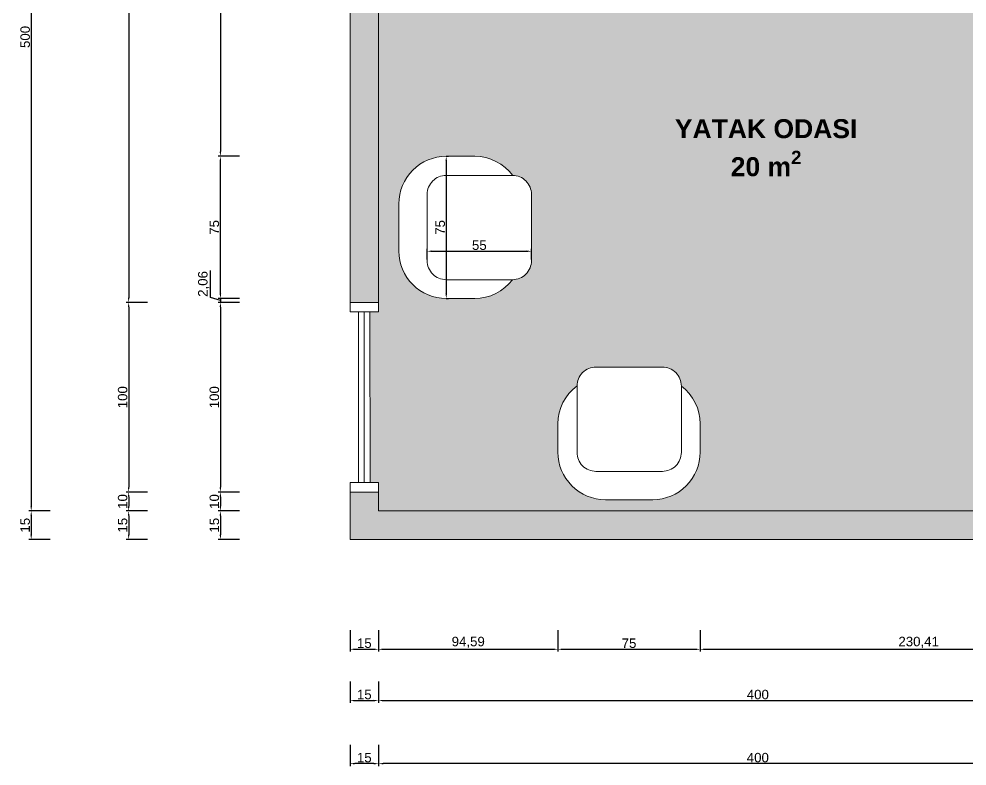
# Model space of a CAD drawing. Header units: centimetres. Extents: x -1214 to 5930, y 2765 to 5950.
# Drawn here: x 4401.6 to 4901.5, y 3075.6 to 3469.6 of the extents above; entities that cross this region are included whole.
import ezdxf

# ---------------------------------------------------------------- set-up
doc = ezdxf.new("R2010")
doc.units = ezdxf.units.CM
for name, color, linetype, lineweight in [('duvar', 251, 'Continuous', 20), ('kapı', 1, 'Continuous', 15), ('pencere', 3, 'Continuous', 20), ('tefriş', 4, 'Continuous', 9), ('ölçü', 64, 'Continuous', 20)]:
    doc.layers.add(name, color=color, linetype=linetype, lineweight=lineweight)
doc.layers.add('text', color=251, linetype='Continuous')
doc.layers.add('zemin', color=8, linetype='Continuous')
doc.styles.get("Standard").update_dxf_attribs({"font": 'arial.ttf'})
doc.dimstyles.new('yeni ölçü', dxfattribs={"dimtxt": 5, "dimasz": 2.5, "dimexe": 1.25, "dimexo": 0.625, "dimtad": 1, "dimtxsty": 'Standard', "dimcen": 2.45, "dimclrt": 256, "dimadec": 0, "dimazin": 0, "dimtfac": 1, "dimtmove": 0, "dimatfit": 3, "dimfxl": 10, "dimfxlon": 1, "dimarcsym": 0})

# ---------------------------------------------------------------- blocks, each defined once
blk = doc.blocks.new('BER_001_Y')
at = {"layer": 'tefriş'}
blk.add_lwpolyline([(-40.4, -55.53, -0.235042), (-50.33, -35.59), (-50.33, -20.59, -0.414214), (-25.33, 4.41), (-0.33, 4.41, -0.414214), (24.67, -20.59), (24.67, -35.59, -0.237092), (14.6, -55.65, -0.237092)], format="xyb", dxfattribs=at)
blk.add_lwpolyline([(-30.4, -10.53), (4.6, -10.53, -0.414214), (14.6, -20.53), (14.6, -55.53, -0.414214), (4.6, -65.53), (-30.4, -65.53, -0.414214), (-40.4, -55.53), (-40.4, -20.53, -0.414214)], format="xyb", close=True, dxfattribs=at)
blk = doc.blocks.new('*D158')
at = {"layer": 'Defpoints', "color": 0, "transparency": 16777216}
for p in [(4591.21, 3210.13), (4991.21, 3210.13), (4591.21, 3076.87)]:
    blk.add_point(p, dxfattribs=at)
at = {"layer": 'ölçü', "color": 0, "lineweight": -2, "transparency": 16777216}
for p, q in [((4591.21, 3086.87), (4591.21, 3075.62)), ((4991.21, 3086.87), (4991.21, 3075.62)), ((4988.71, 3076.87), (4593.71, 3076.87))]:
    blk.add_line(p, q, dxfattribs=at)
at = {"layer": 'ölçü', "color": 0, "transparency": 16777216}
for points in [[(4593.71, 3077.28), (4593.71, 3076.45), (4591.21, 3076.87)], [(4988.71, 3077.28), (4988.71, 3076.45), (4991.21, 3076.87)]]:
    blk.add_solid(points, dxfattribs=at)
at = {"layer": 'ölçü', "transparency": 16777216, "insert": (4791.21, 3080.04), "char_height": 5, "attachment_point": 5}
blk.add_mtext('400', dxfattribs=at)
blk = doc.blocks.new('*D159')
at = {"layer": 'Defpoints', "color": 0, "transparency": 16777216}
for p in [(4591.21, 3210.13), (4576.21, 3195.13), (4576.21, 3076.87)]:
    blk.add_point(p, dxfattribs=at)
at = {"layer": 'ölçü', "color": 0, "lineweight": -2, "transparency": 16777216}
for p, q in [((4576.21, 3086.87), (4576.21, 3075.62)), ((4591.21, 3086.87), (4591.21, 3075.62)), ((4588.71, 3076.87), (4578.71, 3076.87))]:
    blk.add_line(p, q, dxfattribs=at)
at = {"layer": 'ölçü', "color": 0, "transparency": 16777216}
for points in [[(4578.71, 3077.28), (4578.71, 3076.45), (4576.21, 3076.87)], [(4588.71, 3077.28), (4588.71, 3076.45), (4591.21, 3076.87)]]:
    blk.add_solid(points, dxfattribs=at)
at = {"layer": 'ölçü', "transparency": 16777216, "insert": (4583.71, 3080.04), "char_height": 5, "attachment_point": 5}
blk.add_mtext('15', dxfattribs=at)
blk = doc.blocks.new('*D161')
at = {"layer": 'Defpoints', "color": 0, "transparency": 16777216}
for p in [(4591.21, 3710.13), (4408.07, 3210.13), (4591.21, 3210.13)]:
    blk.add_point(p, dxfattribs=at)
at = {"layer": 'ölçü', "color": 0, "lineweight": -2, "transparency": 16777216}
for p, q in [((4418.07, 3710.13), (4406.82, 3710.13)), ((4408.07, 3707.63), (4408.07, 3212.63)), ((4418.07, 3210.13), (4406.82, 3210.13))]:
    blk.add_line(p, q, dxfattribs=at)
at = {"layer": 'ölçü', "color": 0, "transparency": 16777216}
for points in [[(4407.65, 3707.63), (4408.49, 3707.63), (4408.07, 3710.13)], [(4407.65, 3212.63), (4408.49, 3212.63), (4408.07, 3210.13)]]:
    blk.add_solid(points, dxfattribs=at)
at = {"layer": 'ölçü', "transparency": 16777216, "insert": (4404.89, 3460.13), "char_height": 5, "attachment_point": 5, "rotation": 90}
blk.add_mtext('500', dxfattribs=at)
blk = doc.blocks.new('*D162')
at = {"layer": 'Defpoints', "color": 0, "transparency": 16777216}
for p in [(4591.21, 3210.13), (4408.07, 3195.13), (4576.21, 3195.13)]:
    blk.add_point(p, dxfattribs=at)
at = {"layer": 'ölçü', "color": 0, "lineweight": -2, "transparency": 16777216}
for p, q in [((4418.07, 3210.13), (4406.82, 3210.13)), ((4408.07, 3207.63), (4408.07, 3197.63)), ((4418.07, 3195.13), (4406.82, 3195.13))]:
    blk.add_line(p, q, dxfattribs=at)
at = {"layer": 'ölçü', "color": 0, "transparency": 16777216}
for points in [[(4407.65, 3207.63), (4408.49, 3207.63), (4408.07, 3210.13)], [(4407.65, 3197.63), (4408.49, 3197.63), (4408.07, 3195.13)]]:
    blk.add_solid(points, dxfattribs=at)
at = {"layer": 'ölçü', "transparency": 16777216, "insert": (4404.89, 3202.63), "char_height": 5, "attachment_point": 5, "rotation": 90}
blk.add_mtext('15', dxfattribs=at)
blk = doc.blocks.new('*D164')
at = {"layer": 'Defpoints', "color": 0, "transparency": 16777216}
for p in [(4591.21, 3710.13), (4459.46, 3320.13), (4576.21, 3320.13)]:
    blk.add_point(p, dxfattribs=at)
at = {"layer": 'ölçü', "color": 0, "lineweight": -2, "transparency": 16777216}
for p, q in [((4469.46, 3710.13), (4458.21, 3710.13)), ((4459.46, 3707.63), (4459.46, 3322.63)), ((4469.46, 3320.13), (4458.21, 3320.13))]:
    blk.add_line(p, q, dxfattribs=at)
at = {"layer": 'ölçü', "color": 0, "transparency": 16777216}
for points in [[(4459.05, 3707.63), (4459.88, 3707.63), (4459.46, 3710.13)], [(4459.05, 3322.63), (4459.88, 3322.63), (4459.46, 3320.13)]]:
    blk.add_solid(points, dxfattribs=at)
at = {"layer": 'ölçü', "transparency": 16777216, "insert": (4456.29, 3515.13), "char_height": 5, "attachment_point": 5, "rotation": 90}
blk.add_mtext('390', dxfattribs=at)
blk = doc.blocks.new('*D165')
at = {"layer": 'Defpoints', "color": 0, "transparency": 16777216}
for p in [(4576.21, 3320.13), (4459.46, 3220.13), (4576.21, 3220.13)]:
    blk.add_point(p, dxfattribs=at)
at = {"layer": 'ölçü', "color": 0, "lineweight": -2, "transparency": 16777216}
for p, q in [((4469.46, 3320.13), (4458.21, 3320.13)), ((4459.46, 3317.63), (4459.46, 3222.63)), ((4469.46, 3220.13), (4458.21, 3220.13))]:
    blk.add_line(p, q, dxfattribs=at)
at = {"layer": 'ölçü', "color": 0, "transparency": 16777216}
for points in [[(4459.05, 3317.63), (4459.88, 3317.63), (4459.46, 3320.13)], [(4459.05, 3222.63), (4459.88, 3222.63), (4459.46, 3220.13)]]:
    blk.add_solid(points, dxfattribs=at)
at = {"layer": 'ölçü', "transparency": 16777216, "insert": (4456.29, 3270.13), "char_height": 5, "attachment_point": 5, "rotation": 90}
blk.add_mtext('100', dxfattribs=at)
blk = doc.blocks.new('*D153')
at = {"layer": 'Defpoints', "color": 0, "transparency": 16777216}
for p in [(4576.21, 3220.13), (4459.46, 3210.13), (4591.21, 3210.13)]:
    blk.add_point(p, dxfattribs=at)
at = {"layer": 'ölçü', "color": 0, "lineweight": -2, "transparency": 16777216}
for p, q in [((4469.46, 3220.13), (4458.21, 3220.13)), ((4459.46, 3217.63), (4459.46, 3212.63)), ((4469.46, 3210.13), (4458.21, 3210.13))]:
    blk.add_line(p, q, dxfattribs=at)
at = {"layer": 'ölçü', "color": 0, "transparency": 16777216}
for points in [[(4459.05, 3217.63), (4459.88, 3217.63), (4459.46, 3220.13)], [(4459.05, 3212.63), (4459.88, 3212.63), (4459.46, 3210.13)]]:
    blk.add_solid(points, dxfattribs=at)
at = {"layer": 'ölçü', "transparency": 16777216, "insert": (4456.29, 3215.13), "char_height": 5, "attachment_point": 5, "rotation": 90}
blk.add_mtext('10', dxfattribs=at)
blk = doc.blocks.new('*D154')
at = {"layer": 'Defpoints', "color": 0, "transparency": 16777216}
for p in [(4591.21, 3210.13), (4459.46, 3195.13), (4576.21, 3195.13)]:
    blk.add_point(p, dxfattribs=at)
at = {"layer": 'ölçü', "color": 0, "lineweight": -2, "transparency": 16777216}
for p, q in [((4469.46, 3210.13), (4458.21, 3210.13)), ((4459.46, 3207.63), (4459.46, 3197.63)), ((4469.46, 3195.13), (4458.21, 3195.13))]:
    blk.add_line(p, q, dxfattribs=at)
at = {"layer": 'ölçü', "color": 0, "transparency": 16777216}
for points in [[(4459.05, 3207.63), (4459.88, 3207.63), (4459.46, 3210.13)], [(4459.05, 3197.63), (4459.88, 3197.63), (4459.46, 3195.13)]]:
    blk.add_solid(points, dxfattribs=at)
at = {"layer": 'ölçü', "transparency": 16777216, "insert": (4456.29, 3202.63), "char_height": 5, "attachment_point": 5, "rotation": 90}
blk.add_mtext('15', dxfattribs=at)
blk = doc.blocks.new('*D155')
at = {"layer": 'Defpoints', "color": 0, "transparency": 16777216}
for p in [(4591.21, 3210.13), (4576.21, 3195.13), (4591.21, 3110.13)]:
    blk.add_point(p, dxfattribs=at)
at = {"layer": 'ölçü', "color": 0, "lineweight": -2, "transparency": 16777216}
for p, q in [((4576.21, 3120.13), (4576.21, 3108.88)), ((4591.21, 3120.13), (4591.21, 3108.88)), ((4578.71, 3110.13), (4588.71, 3110.13))]:
    blk.add_line(p, q, dxfattribs=at)
at = {"layer": 'ölçü', "color": 0, "transparency": 16777216}
for points in [[(4578.71, 3110.54), (4578.71, 3109.71), (4576.21, 3110.13)], [(4588.71, 3110.54), (4588.71, 3109.71), (4591.21, 3110.13)]]:
    blk.add_solid(points, dxfattribs=at)
at = {"layer": 'ölçü', "transparency": 16777216, "insert": (4583.71, 3113.3), "char_height": 5, "attachment_point": 5}
blk.add_mtext('15', dxfattribs=at)
blk = doc.blocks.new('*D156')
at = {"layer": 'Defpoints', "color": 0, "transparency": 16777216}
for p in [(4591.21, 3210.13), (4991.21, 3210.13), (4991.21, 3110.13)]:
    blk.add_point(p, dxfattribs=at)
at = {"layer": 'ölçü', "color": 0, "lineweight": -2, "transparency": 16777216}
for p, q in [((4591.21, 3120.13), (4591.21, 3108.88)), ((4991.21, 3120.13), (4991.21, 3108.88)), ((4593.71, 3110.13), (4988.71, 3110.13))]:
    blk.add_line(p, q, dxfattribs=at)
at = {"layer": 'ölçü', "color": 0, "transparency": 16777216}
for points in [[(4593.71, 3110.54), (4593.71, 3109.71), (4591.21, 3110.13)], [(4988.71, 3110.54), (4988.71, 3109.71), (4991.21, 3110.13)]]:
    blk.add_solid(points, dxfattribs=at)
at = {"layer": 'ölçü', "transparency": 16777216, "insert": (4791.21, 3113.3), "char_height": 5, "attachment_point": 5}
blk.add_mtext('400', dxfattribs=at)
blk = doc.blocks.new('*D182')
at = {"layer": 'Defpoints', "color": 0, "transparency": 16777216}
for p in [(4591.21, 3710.13), (4507.83, 3397.19), (4626.91, 3397.19)]:
    blk.add_point(p, dxfattribs=at)
at = {"layer": 'ölçü', "color": 0, "lineweight": -2, "transparency": 16777216}
for p, q in [((4517.83, 3710.13), (4506.58, 3710.13)), ((4507.83, 3707.63), (4507.83, 3399.69)), ((4517.83, 3397.19), (4506.58, 3397.19))]:
    blk.add_line(p, q, dxfattribs=at)
at = {"layer": 'ölçü', "color": 0, "transparency": 16777216}
for points in [[(4507.41, 3707.63), (4508.25, 3707.63), (4507.83, 3710.13)], [(4507.41, 3399.69), (4508.25, 3399.69), (4507.83, 3397.19)]]:
    blk.add_solid(points, dxfattribs=at)
at = {"layer": 'ölçü', "transparency": 16777216, "insert": (4504.2, 3553.66), "char_height": 5, "attachment_point": 5, "rotation": 90}
blk.add_mtext('312,94', dxfattribs=at)
blk = doc.blocks.new('*D184')
at = {"layer": 'Defpoints', "color": 0, "transparency": 16777216}
for p in [(4507.83, 3320.13), (4576.21, 3320.13), (4626.91, 3322.19)]:
    blk.add_point(p, dxfattribs=at)
at = {"layer": 'ölçü', "color": 0, "lineweight": -2, "transparency": 16777216}
for p, q in [((4502.64, 3322.71), (4502.64, 3337.03)), ((4507.83, 3324.69), (4507.83, 3327.19)), ((4507.83, 3321.16), (4502.64, 3322.71)), ((4517.83, 3322.19), (4506.58, 3322.19)), ((4517.83, 3320.13), (4506.58, 3320.13)), ((4507.83, 3322.19), (4507.83, 3320.13)), ((4507.83, 3322.19), (4507.83, 3320.13)), ((4507.83, 3317.63), (4507.83, 3315.13))]:
    blk.add_line(p, q, dxfattribs=at)
at = {"layer": 'ölçü', "color": 0, "transparency": 16777216}
for points in [[(4507.41, 3324.69), (4508.25, 3324.69), (4507.83, 3322.19)], [(4507.41, 3317.63), (4508.25, 3317.63), (4507.83, 3320.13)]]:
    blk.add_solid(points, dxfattribs=at)
at = {"layer": 'ölçü', "transparency": 16777216, "insert": (4499.01, 3329.87), "char_height": 5, "attachment_point": 5, "rotation": 90}
blk.add_mtext('2,06', dxfattribs=at)
blk = doc.blocks.new('*D185')
at = {"layer": 'Defpoints', "color": 0, "transparency": 16777216}
for p in [(4576.21, 3320.13), (4507.83, 3220.13), (4576.21, 3220.13)]:
    blk.add_point(p, dxfattribs=at)
at = {"layer": 'ölçü', "color": 0, "lineweight": -2, "transparency": 16777216}
for p, q in [((4517.83, 3320.13), (4506.58, 3320.13)), ((4507.83, 3317.63), (4507.83, 3222.63)), ((4517.83, 3220.13), (4506.58, 3220.13))]:
    blk.add_line(p, q, dxfattribs=at)
at = {"layer": 'ölçü', "color": 0, "transparency": 16777216}
for points in [[(4507.41, 3317.63), (4508.25, 3317.63), (4507.83, 3320.13)], [(4507.41, 3222.63), (4508.25, 3222.63), (4507.83, 3220.13)]]:
    blk.add_solid(points, dxfattribs=at)
at = {"layer": 'ölçü', "transparency": 16777216, "insert": (4504.65, 3270.13), "char_height": 5, "attachment_point": 5, "rotation": 90}
blk.add_mtext('100', dxfattribs=at)
blk = doc.blocks.new('*D186')
at = {"layer": 'Defpoints', "color": 0, "transparency": 16777216}
for p in [(4576.21, 3220.13), (4507.83, 3210.13), (4591.21, 3210.13)]:
    blk.add_point(p, dxfattribs=at)
at = {"layer": 'ölçü', "color": 0, "lineweight": -2, "transparency": 16777216}
for p, q in [((4517.83, 3220.13), (4506.58, 3220.13)), ((4507.83, 3217.63), (4507.83, 3212.63)), ((4517.83, 3210.13), (4506.58, 3210.13))]:
    blk.add_line(p, q, dxfattribs=at)
at = {"layer": 'ölçü', "color": 0, "transparency": 16777216}
for points in [[(4507.41, 3217.63), (4508.25, 3217.63), (4507.83, 3220.13)], [(4507.41, 3212.63), (4508.25, 3212.63), (4507.83, 3210.13)]]:
    blk.add_solid(points, dxfattribs=at)
at = {"layer": 'ölçü', "transparency": 16777216, "insert": (4504.65, 3215.13), "char_height": 5, "attachment_point": 5, "rotation": 90}
blk.add_mtext('10', dxfattribs=at)
blk = doc.blocks.new('*D187')
at = {"layer": 'Defpoints', "color": 0, "transparency": 16777216}
for p in [(4591.21, 3210.13), (4507.83, 3195.13), (4576.21, 3195.13)]:
    blk.add_point(p, dxfattribs=at)
at = {"layer": 'ölçü', "color": 0, "lineweight": -2, "transparency": 16777216}
for p, q in [((4517.83, 3210.13), (4506.58, 3210.13)), ((4507.83, 3207.63), (4507.83, 3197.63)), ((4517.83, 3195.13), (4506.58, 3195.13))]:
    blk.add_line(p, q, dxfattribs=at)
at = {"layer": 'ölçü', "color": 0, "transparency": 16777216}
for points in [[(4507.41, 3207.63), (4508.25, 3207.63), (4507.83, 3210.13)], [(4507.41, 3197.63), (4508.25, 3197.63), (4507.83, 3195.13)]]:
    blk.add_solid(points, dxfattribs=at)
at = {"layer": 'ölçü', "transparency": 16777216, "insert": (4504.65, 3202.63), "char_height": 5, "attachment_point": 5, "rotation": 90}
blk.add_mtext('15', dxfattribs=at)
blk = doc.blocks.new('*D226')
at = {"layer": 'Defpoints', "color": 0, "transparency": 16777216}
for p in [(4591.21, 3210.13), (4576.21, 3195.13), (4591.21, 3137.19)]:
    blk.add_point(p, dxfattribs=at)
at = {"layer": 'ölçü', "color": 0, "lineweight": -2, "transparency": 16777216}
for p, q in [((4576.21, 3147.19), (4576.21, 3135.94)), ((4591.21, 3147.19), (4591.21, 3135.94)), ((4578.71, 3137.19), (4588.71, 3137.19))]:
    blk.add_line(p, q, dxfattribs=at)
at = {"layer": 'ölçü', "color": 0, "transparency": 16777216}
for points in [[(4578.71, 3137.61), (4578.71, 3136.77), (4576.21, 3137.19)], [(4588.71, 3137.61), (4588.71, 3136.77), (4591.21, 3137.19)]]:
    blk.add_solid(points, dxfattribs=at)
at = {"layer": 'ölçü', "transparency": 16777216, "insert": (4583.71, 3140.37), "char_height": 5, "attachment_point": 5}
blk.add_mtext('15', dxfattribs=at)
blk = doc.blocks.new('*D227')
at = {"layer": 'Defpoints', "color": 0, "transparency": 16777216}
for p in [(4685.8, 3241.09), (4591.21, 3210.13), (4685.8, 3137.19)]:
    blk.add_point(p, dxfattribs=at)
at = {"layer": 'ölçü', "color": 0, "lineweight": -2, "transparency": 16777216}
for p, q in [((4591.21, 3147.19), (4591.21, 3135.94)), ((4685.8, 3147.19), (4685.8, 3135.94)), ((4593.71, 3137.19), (4683.3, 3137.19))]:
    blk.add_line(p, q, dxfattribs=at)
at = {"layer": 'ölçü', "color": 0, "transparency": 16777216}
for points in [[(4593.71, 3137.61), (4593.71, 3136.77), (4591.21, 3137.19)], [(4683.3, 3137.61), (4683.3, 3136.77), (4685.8, 3137.19)]]:
    blk.add_solid(points, dxfattribs=at)
at = {"layer": 'ölçü', "transparency": 16777216, "insert": (4638.51, 3140.82), "char_height": 5, "attachment_point": 5}
blk.add_mtext('94,59', dxfattribs=at)
blk = doc.blocks.new('*D228')
at = {"layer": 'Defpoints', "color": 0, "transparency": 16777216}
for p in [(4685.8, 3241.09), (4760.8, 3241.09), (4760.8, 3137.19)]:
    blk.add_point(p, dxfattribs=at)
at = {"layer": 'ölçü', "color": 0, "lineweight": -2, "transparency": 16777216}
for p, q in [((4685.8, 3147.19), (4685.8, 3135.94)), ((4760.8, 3147.19), (4760.8, 3135.94)), ((4688.3, 3137.19), (4758.3, 3137.19))]:
    blk.add_line(p, q, dxfattribs=at)
at = {"layer": 'ölçü', "color": 0, "transparency": 16777216}
for points in [[(4688.3, 3137.61), (4688.3, 3136.77), (4685.8, 3137.19)], [(4758.3, 3137.61), (4758.3, 3136.77), (4760.8, 3137.19)]]:
    blk.add_solid(points, dxfattribs=at)
at = {"layer": 'ölçü', "transparency": 16777216, "insert": (4723.3, 3140.36), "char_height": 5, "attachment_point": 5}
blk.add_mtext('75', dxfattribs=at)
blk = doc.blocks.new('*D229')
at = {"layer": 'Defpoints', "color": 0, "transparency": 16777216}
for p in [(4760.8, 3241.09), (4991.21, 3210.13), (4991.21, 3137.19)]:
    blk.add_point(p, dxfattribs=at)
at = {"layer": 'ölçü', "color": 0, "lineweight": -2, "transparency": 16777216}
for p, q in [((4760.8, 3147.19), (4760.8, 3135.94)), ((4991.21, 3147.19), (4991.21, 3135.94)), ((4763.3, 3137.19), (4988.71, 3137.19))]:
    blk.add_line(p, q, dxfattribs=at)
at = {"layer": 'ölçü', "color": 0, "transparency": 16777216}
for points in [[(4763.3, 3137.61), (4763.3, 3136.77), (4760.8, 3137.19)], [(4988.71, 3137.61), (4988.71, 3136.77), (4991.21, 3137.19)]]:
    blk.add_solid(points, dxfattribs=at)
at = {"layer": 'ölçü', "transparency": 16777216, "insert": (4876.01, 3140.82), "char_height": 5, "attachment_point": 5}
blk.add_mtext('230,41', dxfattribs=at)
blk = doc.blocks.new('*D241')
at = {"layer": 'Defpoints', "color": 0, "transparency": 16777216}
for p in [(4507.83, 3397.19), (4626.91, 3397.19), (4626.91, 3322.19)]:
    blk.add_point(p, dxfattribs=at)
at = {"layer": 'ölçü', "color": 0, "lineweight": -2, "transparency": 16777216}
for p, q in [((4517.83, 3397.19), (4506.58, 3397.19)), ((4507.83, 3324.69), (4507.83, 3394.69)), ((4517.83, 3322.19), (4506.58, 3322.19))]:
    blk.add_line(p, q, dxfattribs=at)
at = {"layer": 'ölçü', "color": 0, "transparency": 16777216}
for points in [[(4507.41, 3394.69), (4508.25, 3394.69), (4507.83, 3397.19)], [(4507.41, 3324.69), (4508.25, 3324.69), (4507.83, 3322.19)]]:
    blk.add_solid(points, dxfattribs=at)
at = {"layer": 'ölçü', "transparency": 16777216, "insert": (4504.66, 3359.69), "char_height": 5, "attachment_point": 5, "rotation": 90}
blk.add_mtext('75', dxfattribs=at)
blk = doc.blocks.new('*D252')
at = {"layer": 'Defpoints', "color": 0, "transparency": 16777216}
for p in [(4626.91, 3397.19), (4626.91, 3322.19), (4626.91, 3322.19)]:
    blk.add_point(p, dxfattribs=at)
at = {"layer": 'ölçü', "color": 0, "lineweight": -2, "transparency": 16777216}
for p, q in [((4626.91, 3397.19), (4628.16, 3397.19)), ((4626.91, 3394.69), (4626.91, 3324.69)), ((4626.91, 3322.19), (4628.16, 3322.19))]:
    blk.add_line(p, q, dxfattribs=at)
at = {"layer": 'ölçü', "color": 0, "transparency": 16777216}
for points in [[(4626.5, 3394.69), (4627.33, 3394.69), (4626.91, 3397.19)], [(4626.5, 3324.69), (4627.33, 3324.69), (4626.91, 3322.19)]]:
    blk.add_solid(points, dxfattribs=at)
at = {"layer": 'ölçü', "transparency": 16777216, "insert": (4623.75, 3359.69), "char_height": 5, "attachment_point": 5, "rotation": 90}
blk.add_mtext('75', dxfattribs=at)
blk = doc.blocks.new('*D254')
at = {"layer": 'Defpoints', "color": 0, "transparency": 16777216}
for p in [(4671.86, 3347.11), (4616.86, 3342.11), (4671.86, 3342.11)]:
    blk.add_point(p, dxfattribs=at)
at = {"layer": 'ölçü', "color": 0, "lineweight": -2, "transparency": 16777216}
for p, q in [((4616.86, 3342.73), (4616.86, 3348.36)), ((4619.36, 3347.11), (4669.36, 3347.11)), ((4671.86, 3342.73), (4671.86, 3348.36))]:
    blk.add_line(p, q, dxfattribs=at)
at = {"layer": 'ölçü', "color": 0, "transparency": 16777216}
for points in [[(4619.36, 3347.53), (4619.36, 3346.69), (4616.86, 3347.11)], [(4669.36, 3347.53), (4669.36, 3346.69), (4671.86, 3347.11)]]:
    blk.add_solid(points, dxfattribs=at)
at = {"layer": 'ölçü', "transparency": 16777216, "insert": (4644.36, 3350.28), "char_height": 5, "attachment_point": 5}
blk.add_mtext('55', dxfattribs=at)

msp = doc.modelspace()

# ---------------------------------------------------------------- hatches: boundary and pattern name
at = {"layer": 'duvar', "transparency": 33554636}
h = msp.add_hatch(color=256, dxfattribs=at)
h.dxf.hatch_style = 1
h.paths.add_polyline_path([(4591.213, 3710.127), (4641.213, 3710.127), (4741.213, 3710.127), (4848.106, 3710.127), (4848.106, 3710.338), (4893.106, 3710.338), (5241.213, 3710.127), (5241.213, 3510.127), (4991.213, 3510.127), (4991.213, 3485.127), (5006.213, 3485.127), (5006.213, 3495.127), (5256.213, 3495.127), (5256.213, 3725.127), (4741.213, 3725.127), (4641.213, 3725.127), (4576.213, 3725.127), (4576.213, 3320.127), (4591.213, 3320.127)])
h.paths.add_polyline_path([(5256.213, 3425.127), (5006.213, 3425.127), (4991.213, 3425.127), (4991.213, 3410.127), (5241.213, 3410.127), (5241.213, 3350.127), (5241.213, 3340.127), (5241.213, 3210.127), (4991.213, 3210.127), (4591.213, 3210.127), (4591.213, 3220.127), (4576.213, 3220.127), (4576.213, 3195.127), (4991.213, 3195.127), (5256.213, 3195.127)])
h.paths.add_polyline_path([(5006.213, 3280.127), (4991.213, 3280.127), (4991.213, 3210.127), (5006.213, 3210.127)], flags=17)
h.paths.add_polyline_path([(5006.213, 3410.127), (4991.213, 3410.127), (4991.213, 3340.127), (5006.213, 3340.127)], flags=17)
h.paths.add_polyline_path([(5006.213, 3710.127), (5000.111, 3710.127), (4991.213, 3710.127), (4991.213, 3691.021), (4991.213, 3635.127), (5006.213, 3635.127), (5006.213, 3691.021)], flags=17)
h.paths.add_polyline_path([(5006.213, 3565.127), (5006.213, 3575.127), (4991.213, 3575.127), (4991.213, 3510.127), (5006.213, 3510.127)], flags=17)
at = {"layer": 'zemin', "transparency": 33554636}
h = msp.add_hatch(dxfattribs=at)
h.set_pattern_fill('ANGLE', color=256)
h.set_pattern_definition([(0, (0, 0), (0, 6.985), [5.08, -1.905]), (90, (0, 0), (-6.985, 4e-16), [5.08, -1.905])])
h.paths.add_polyline_path([(5186.213, 3655.127), (5006.213, 3655.127), (5006.213, 3635.127), (5006.213, 3630.127), (5006.213, 3580.127), (5006.213, 3575.127), (5006.213, 3565.127), (5186.213, 3565.127)])
h.paths.add_polyline_path([(5143.768, 3600.141), (5143.768, 3626.141, -0.4142136), (5145.768, 3628.141), (5146.768, 3628.141), (5146.768, 3621.493), (5148.227, 3621.493), (5148.227, 3623.395, -0.4142136), (5153.227, 3628.395), (5173.227, 3628.395, -0.4142136), (5178.227, 3623.395), (5178.227, 3603.395, -0.4142136), (5173.227, 3598.395), (5153.227, 3598.395, -0.4142136), (5148.227, 3603.395), (5146.768, 3603.395), (5146.768, 3598.141), (5145.768, 3598.141, -0.4142136)], flags=16)
h.paths.add_polyline_path([(4911.213, 3626.725), (4911.213, 3629.725), (4991.213, 3629.725), (4991.213, 3635.127), (4991.213, 3691.021), (4991.213, 3710.127), (4893.106, 3710.127), (4893.106, 3665.127), (4872.956, 3665.127, -1), (4867.956, 3665.127), (4848.106, 3665.127), (4848.106, 3710.127), (4843.594, 3710.127), (4843.594, 3504.86), (4688.594, 3504.86), (4688.594, 3710.127), (4681.604, 3710.127), (4681.604, 3664.703), (4661.455, 3664.703, -1), (4656.455, 3664.703), (4636.604, 3664.703), (4636.604, 3710.127), (4591.213, 3710.127), (4591.213, 3320.127), (4591.213, 3315.127), (4586.708, 3315.127), (4586.713, 3225.127), (4591.213, 3225.127), (4591.213, 3220.127), (4591.213, 3210.127), (4991.213, 3210.127), (4991.213, 3280.127), (4991.213, 3285.127, -0.7394425), (4911.213, 3331.725), (4911.213, 3334.725), (4991.213, 3334.725), (4991.213, 3340.127), (4991.213, 3410.127), (4991.213, 3425.127), (4991.213, 3430.127, -0.7394425), (4911.213, 3476.725), (4911.213, 3479.725), (4991.213, 3479.725), (4991.213, 3485.127), (4991.213, 3510.127), (4991.213, 3580.127, -0.7394425)])
h.paths.add_polyline_path([(4671.855, 3377.109), (4671.855, 3342.109, -0.4142136), (4661.855, 3332.109, -0.2350418), (4641.914, 3322.187), (4626.914, 3322.187, -0.4142136), (4601.914, 3347.187), (4601.914, 3372.187, -0.4142136), (4626.914, 3397.187), (4641.914, 3397.187, -0.2371007), (4661.972, 3387.108, -0.4107905)], flags=16)
h.paths.add_polyline_path([(4750.879, 3276.036, -0.2350418), (4760.802, 3256.095), (4760.802, 3241.095, -0.4142136), (4735.802, 3216.095), (4710.802, 3216.095, -0.4142136), (4685.802, 3241.095), (4685.802, 3256.095, -0.2371007), (4695.88, 3276.153, -0.4107905), (4705.879, 3286.036), (4740.879, 3286.036, -0.4142136)], flags=16)
h.paths.add_polyline_path([(4991.213, 3476.725), (4911.213, 3476.725, 0.7394425), (4991.213, 3430.127)], flags=17)
h.paths.add_polyline_path([(4991.213, 3626.725), (4911.213, 3626.725, 0.7394425), (4991.213, 3580.127)], flags=17)
h.paths.add_polyline_path([(4991.213, 3331.725), (4911.213, 3331.725, 0.7394425), (4991.213, 3285.127)], flags=17)
h.paths.add_polyline_path([(5241.213, 3340.127), (5211.213, 3340.127), (5171.213, 3380.127), (5171.213, 3410.127), (5116.213, 3410.127), (5116.213, 3355.127), (5006.213, 3355.127), (5006.213, 3340.127), (5006.213, 3335.127), (5006.213, 3285.127), (5006.213, 3280.127), (5006.213, 3210.127), (5034.913, 3210.127), (5034.913, 3260.286), (5124.913, 3260.286), (5124.913, 3210.127), (5241.213, 3210.127)])
edge = h.paths.add_edge_path(flags=16)
edge.add_spline(control_points=[(5220.683, 3244.335), (5220.524, 3244.268), (5220.363, 3244.202), (5217.211, 3242.928), (5213.942, 3242.061), (5207.174, 3241.081), (5203.677, 3240.968), (5196.807, 3241.507), (5193.435, 3242.158), (5187.156, 3244.17), (5184.249, 3245.53), (5179.987, 3248.336), (5178.43, 3249.621), (5175.765, 3252.431), (5174.655, 3253.956), (5172.966, 3257.178), (5172.388, 3258.875), (5171.822, 3262.337), (5171.836, 3264.1), (5172.457, 3267.555), (5173.063, 3269.247), (5175.188, 3273.164), (5176.991, 3275.292), (5181.445, 3278.995), (5184.096, 3280.572), (5189.967, 3283.059), (5193.188, 3283.969), (5199.878, 3285.048), (5203.347, 3285.216), (5210.19, 3284.797), (5213.562, 3284.21), (5218.085, 3282.862), (5219.41, 3282.389), (5220.683, 3281.853)], knot_values=[4.1496238, 4.1496238, 4.1496238, 4.1496238, 4.1674668, 4.1674668, 4.4984618, 4.4984618, 4.8294569, 4.8294569, 5.160452, 5.160452, 5.4914471, 5.4914471, 5.7191962, 5.7191962, 5.9469453, 5.9469453, 6.1746943, 6.1746943, 6.4024434, 6.4024434, 6.6301925, 6.6301925, 6.9590386, 6.9590386, 7.2878848, 7.2878848, 7.6167309, 7.6167309, 7.9455771, 7.9455771, 8.2744232, 8.2744232, 8.4167465, 8.4167465, 8.4167465, 8.4167465], degree=3, periodic=0)
edge.add_line((5220.683, 3281.853), (5220.683, 3288.396))
edge.add_line((5220.683, 3288.396), (5240.683, 3288.396))
edge.add_line((5240.683, 3288.396), (5240.683, 3238.396))
edge.add_line((5240.683, 3238.396), (5220.683, 3238.396))
edge.add_line((5220.683, 3238.396), (5220.683, 3244.335))
edge = h.paths.add_edge_path(flags=0)
edge.add_ellipse((5203.374, 3263.11), major_axis=(-20, 0), ratio=0.5, start_angle=248.03465, end_angle=471.96535, ccw=False)
edge.add_line((5210.855, 3272.385), (5210.855, 3268.998))
edge.add_line((5210.855, 3268.998), (5213.58, 3268.998))
edge.add_line((5213.58, 3268.998), (5213.58, 3267.202))
edge.add_line((5213.58, 3267.202), (5210.855, 3267.202))
edge.add_line((5210.855, 3267.202), (5210.855, 3258.998))
edge.add_line((5210.855, 3258.998), (5213.58, 3258.998))
edge.add_line((5213.58, 3258.998), (5213.58, 3257.202))
edge.add_line((5213.58, 3257.202), (5210.855, 3257.202))
edge.add_line((5210.855, 3257.202), (5210.855, 3253.836))
h.paths.add_polyline_path([(5006.213, 3335.127), (4991.213, 3335.127), (4991.213, 3334.725), (4991.213, 3331.725), (4991.213, 3285.127), (5006.213, 3285.127)])
h.paths.add_polyline_path([(5006.213, 3480.127), (4991.213, 3480.127), (4991.213, 3479.725), (4991.213, 3476.725), (4991.213, 3430.127), (5006.213, 3430.127)])
h.paths.add_polyline_path([(5006.213, 3630.127), (4991.213, 3630.127), (4991.213, 3629.725), (4991.213, 3626.725), (4991.213, 3580.127), (5006.213, 3580.127)])
h.paths.add_polyline_path([(5006.213, 3635.127), (4991.213, 3635.127), (4991.213, 3630.127), (5006.213, 3630.127)])
h.paths.add_polyline_path([(5006.213, 3580.127), (4991.213, 3580.127), (4991.213, 3575.127), (5006.213, 3575.127)])
h.paths.add_polyline_path([(5006.213, 3485.127), (4991.213, 3485.127), (4991.213, 3480.127), (5006.213, 3480.127)])
h.paths.add_polyline_path([(5006.213, 3430.127), (4991.213, 3430.127), (4991.213, 3425.127), (5006.213, 3425.127)])
h.paths.add_polyline_path([(5006.213, 3285.127), (4991.213, 3285.127), (4991.213, 3280.127), (5006.213, 3280.127)])
h.paths.add_polyline_path([(5006.213, 3340.127), (4991.213, 3340.127), (4991.213, 3335.127), (5006.213, 3335.127)])

# ---------------------------------------------------------------- linework, layer by layer
at = {"layer": 'duvar'}
for points in [[(5006.213, 3485.127), (5006.213, 3495.127), (5256.213, 3495.127), (5256.213, 3725.127), (4741.213, 3725.127), (4641.213, 3725.127), (4576.213, 3725.127), (4576.213, 3320.127)], [(4991.213, 3482.127), (4991.213, 3510.127), (5241.213, 3510.127), (5241.213, 3710.127), (4741.213, 3710.127), (4641.213, 3710.127), (4591.213, 3710.127), (4591.213, 3320.127)], [(4576.213, 3220.127), (4576.213, 3195.127), (4991.213, 3195.127), (5256.213, 3195.127), (5256.213, 3425.127), (5006.213, 3425.127), (5006.213, 3435.127)], [(4591.213, 3220.127), (4591.213, 3210.127), (4991.213, 3210.127), (5241.213, 3210.127), (5241.213, 3410.127), (4991.213, 3410.127), (4991.213, 3425.127)]]:
    msp.add_lwpolyline(points, dxfattribs=at)
at = {"layer": 'kapı'}
for points in [[(4591.213, 3320.127), (4576.213, 3320.127)], [(4591.213, 3220.127), (4576.213, 3220.127)]]:
    msp.add_lwpolyline(points, dxfattribs=at)
at = {"layer": 'pencere'}
for points in [[(4576.213, 3320.127), (4591.213, 3320.127), (4591.213, 3315.127), (4576.213, 3315.127)], [(4576.213, 3220.127), (4591.213, 3220.127), (4591.213, 3225.127), (4576.213, 3225.127)]]:
    msp.add_lwpolyline(points, close=True, dxfattribs=at)
for points in [[(4580.713, 3225.126), (4580.708, 3315.126)], [(4583.713, 3225.127), (4583.708, 3315.127)], [(4586.713, 3225.127), (4586.708, 3315.127)]]:
    msp.add_lwpolyline(points, dxfattribs=at)

# ---------------------------------------------------------------- block references
at = {"layer": 'tefriş'}
for p, rotation in [((4606.323, 3372.513), 90), ((4710.475, 3220.504), 180)]:
    msp.add_blockref('BER_001_Y', p, dxfattribs=dict(at, rotation=rotation))

# ---------------------------------------------------------------- texts
at = {"layer": 'text', "insert": (4734.323, 3416.772), "char_height": 10, "attachment_point": 1, "bg_fill": 1, "box_fill_scale": 1.5, "bg_fill_color": 7, "bg_fill_transparency": 0}
msp.add_mtext_dynamic_manual_height_columns('\\A1;\\pxqc;{\\fArial|b1|i0|c162|p34;YATAK ODASI\\P20 m\\H0.7x;\\S2^ ;}', width=122.49304, gutter_width=150, heights=[0], dxfattribs=at)

# ---------------------------------------------------------------- dimensions: what is measured, and where the dimension line sits
at = {"layer": 'ölçü'}
for base, p1, p2, picture, middle in [((4408.071, 3210.127), (4591.213, 3710.127), (4591.213, 3210.127), '*D161', (4404.893, 3460.127)), ((4459.465, 3320.127), (4591.213, 3710.127), (4576.213, 3320.127), '*D164', (4456.285, 3515.127)), ((4507.831, 3397.187), (4591.213, 3710.127), (4626.914, 3397.187), '*D182', (4504.201, 3553.657)), ((4507.831, 3397.187), (4626.914, 3322.187), (4626.914, 3397.187), '*D241', (4504.663, 3359.687)), ((4507.831, 3320.127), (4626.914, 3322.187), (4576.213, 3320.127), '*D184', (4499.009, 3323.339)), ((4459.465, 3220.127), (4576.213, 3320.127), (4576.213, 3220.127), '*D165', (4456.287, 3270.127)), ((4507.831, 3220.127), (4576.213, 3320.127), (4576.213, 3220.127), '*D185', (4504.653, 3270.127)), ((4459.465, 3210.127), (4576.213, 3220.127), (4591.213, 3210.127), '*D153', (4456.287, 3215.127)), ((4507.831, 3210.127), (4576.213, 3220.127), (4591.213, 3210.127), '*D186', (4504.653, 3215.127)), ((4408.071, 3195.127), (4591.213, 3210.127), (4576.213, 3195.127), '*D162', (4404.893, 3202.627)), ((4459.465, 3195.127), (4591.213, 3210.127), (4576.213, 3195.127), '*D154', (4456.287, 3202.627)), ((4507.831, 3195.127), (4591.213, 3210.127), (4576.213, 3195.127), '*D187', (4504.653, 3202.627))]:
    dim = msp.add_linear_dim(base=base, p1=p1, p2=p2, angle=90, dimstyle='yeni ölçü', override={"dimtmove": 1}, dxfattribs=at)
    dim.commit()
    dim.dimension.update_dxf_attribs({"geometry": picture, "text_midpoint": middle})
dim = msp.add_linear_dim(base=(4626.914, 3322.187), p1=(4626.914, 3397.187), p2=(4626.914, 3322.187), angle=90, dimstyle='yeni ölçü', dxfattribs=at)
dim.commit()
dim.dimension.update_dxf_attribs({"geometry": '*D252', "text_midpoint": (4623.746, 3359.687)})
for base, p1, p2, picture, middle in [((4671.855, 3347.109), (4616.855, 3342.109), (4671.855, 3342.109), '*D254', (4644.355, 3350.277)), ((4591.213, 3110.127), (4576.213, 3195.127), (4591.213, 3210.127), '*D155', (4583.713, 3113.305)), ((4591.213, 3137.191), (4576.213, 3195.127), (4591.213, 3210.127), '*D226', (4583.713, 3140.369))]:
    dim = msp.add_linear_dim(base=base, p1=p1, p2=p2, dimstyle='yeni ölçü', dxfattribs=at)
    dim.commit()
    dim.dimension.update_dxf_attribs({"geometry": picture, "text_midpoint": middle})
for base, p1, p2, picture, middle in [((4685.802, 3137.191), (4591.213, 3210.127), (4685.802, 3241.095), '*D227', (4638.507, 3140.821)), ((4760.802, 3137.191), (4685.802, 3241.095), (4760.802, 3241.095), '*D228', (4723.302, 3140.359)), ((4991.213, 3137.191), (4760.802, 3241.095), (4991.213, 3210.127), '*D229', (4876.007, 3140.821)), ((4576.213, 3076.865), (4591.213, 3210.127), (4576.213, 3195.127), '*D159', (4583.713, 3080.043)), ((4591.213, 3076.865), (4991.213, 3210.127), (4591.213, 3210.127), '*D158', (4791.213, 3080.043)), ((4991.213, 3110.127), (4591.213, 3210.127), (4991.213, 3210.127), '*D156', (4791.213, 3113.305))]:
    dim = msp.add_linear_dim(base=base, p1=p1, p2=p2, dimstyle='yeni ölçü', override={"dimtmove": 1}, dxfattribs=at)
    dim.commit()
    dim.dimension.update_dxf_attribs({"geometry": picture, "text_midpoint": middle})

doc.saveas('drawing.dxf')
